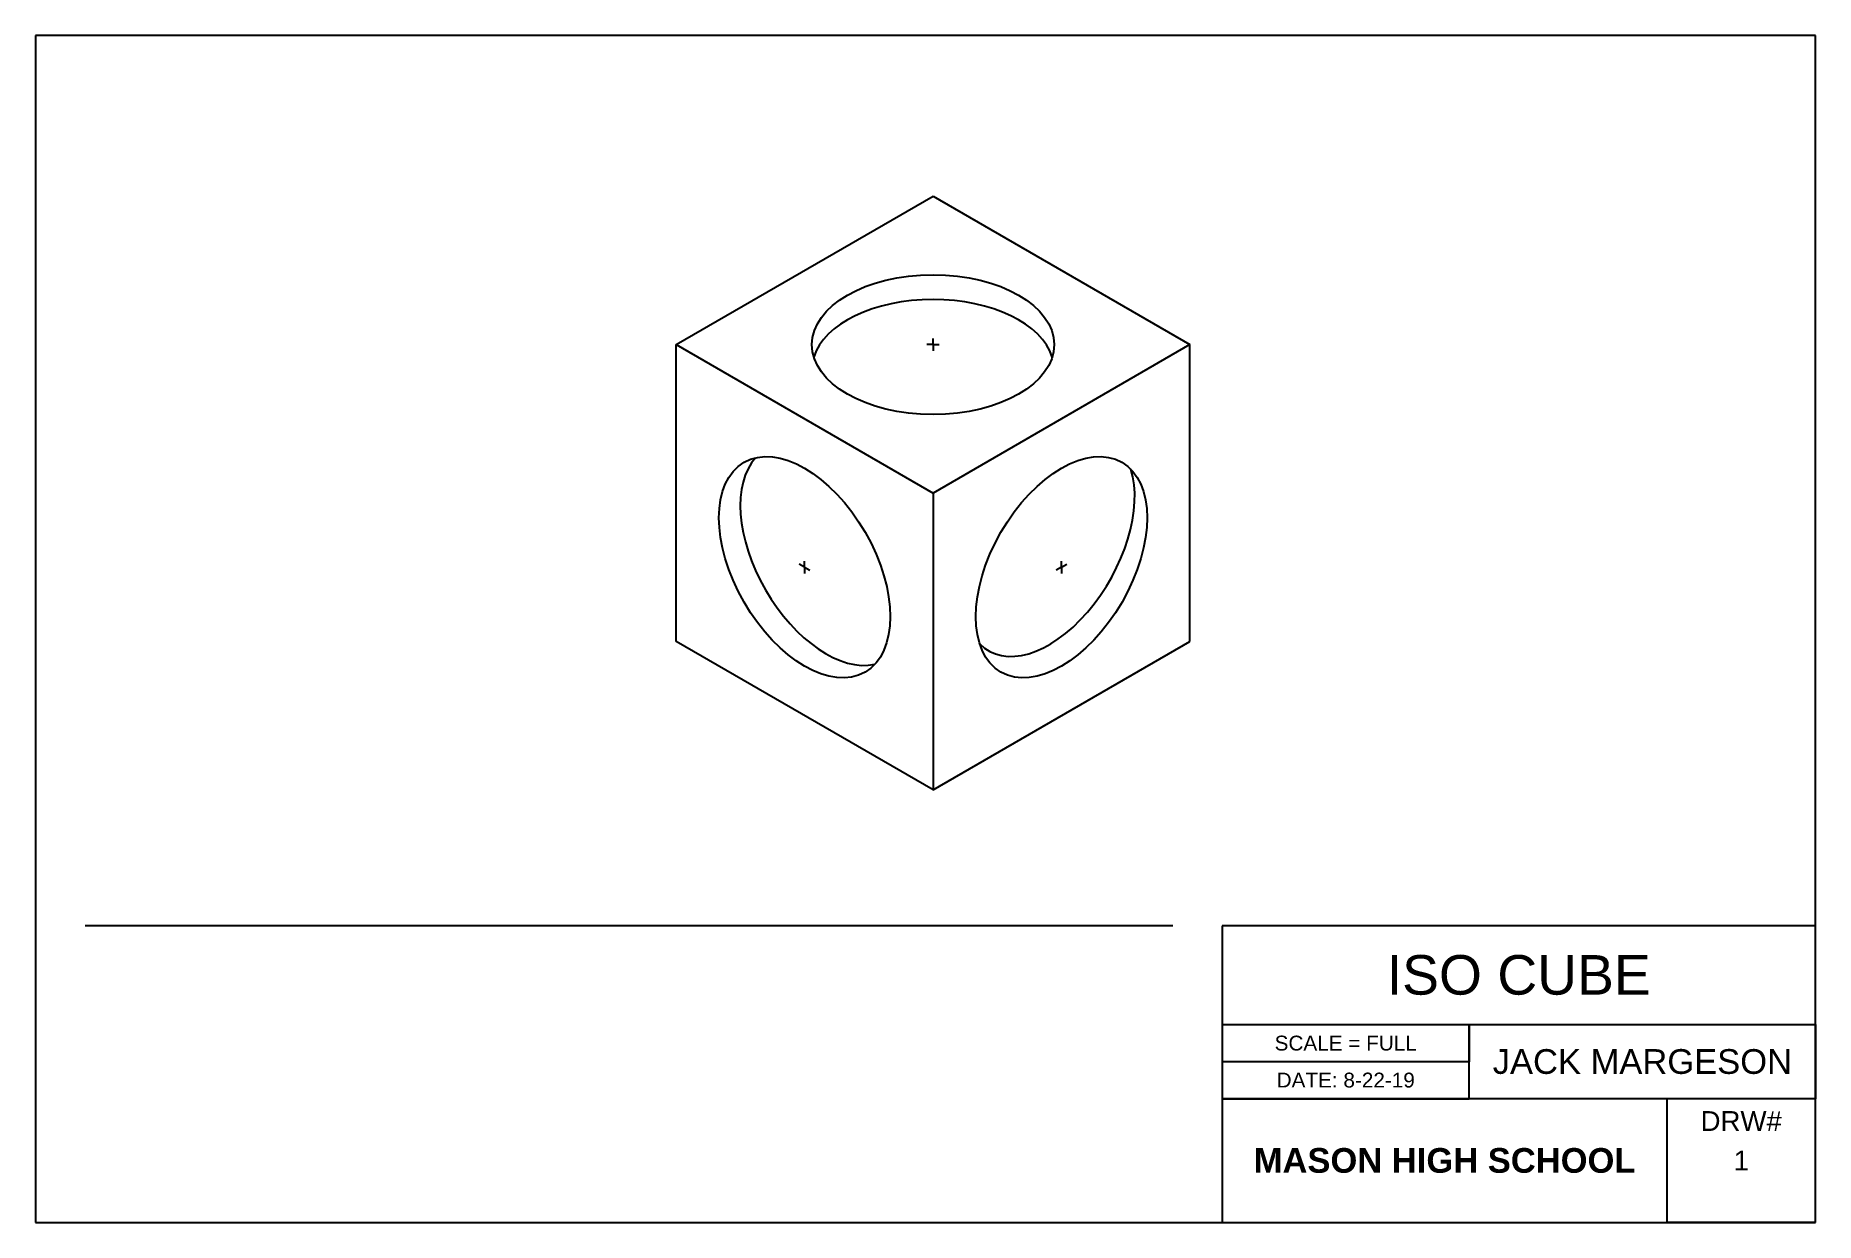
# Model space of a CAD drawing. Header units: inches. Extents: x 0 to 18, y 0 to 12.
import ezdxf

# ---------------------------------------------------------------- set-up
doc = ezdxf.new("R2010")
doc.units = ezdxf.units.IN
doc.header["$MEASUREMENT"] = 0
doc.layers.add('dims', color=3, linetype='Continuous')
doc.styles.get("Standard").update_dxf_attribs({"font": 'arial.ttf'})

msp = doc.modelspace()

# ---------------------------------------------------------------- linework, layer by layer
for p, q in [((18, 12), (0, 12)), ((0, 12), (0, 0)), ((18, 12), (0, 12)), ((0, 12), (0, 0)), ((18, 0), (18, 12)), ((18, 0), (18, 12)), ((6.478, 8.875), (9.076, 10.375)), ((9.076, 10.375), (11.674, 8.875)), ((6.478, 5.875), (6.478, 8.875)), ((6.478, 8.875), (9.076, 7.375)), ((11.674, 8.875), (9.076, 7.375)), ((11.674, 5.875), (11.674, 8.875)), ((9.076, 7.375), (9.076, 4.375)), ((9.076, 4.375), (6.478, 5.875)), ((9.076, 4.375), (11.674, 5.875)), ((11.5, 3), (0.5, 3)), ((18, 3), (12, 3)), ((12, 3), (12, 0)), ((12, 3), (12, 2)), ((18, 0), (18, 3)), ((12, 2), (18, 2)), ((14.5, 1.25), (14.5, 2)), ((14.5, 2), (14.5, 1.625)), ((18, 2), (18, 1.25)), ((14.5, 1.625), (12, 1.625)), ((18, 1.25), (12, 1.25)), ((12, 1.25), (14.5, 1.25)), ((16.5, 0), (16.5, 1.25)), ((0, 0), (18, 0)), ((0, 0), (18, 0)), ((18, 0), (16.5, 0)), ((18, 0), (16.5, 0))]:
    msp.add_line(p, q)
at = {"color": 3}
for p, q in [((9.076, 8.875), (9.013, 8.875)), ((9.076, 8.875), (9.076, 8.937)), ((9.076, 8.875), (9.138, 8.875)), ((9.076, 8.875), (9.076, 8.812)), ((7.777, 6.625), (7.777, 6.687)), ((10.375, 6.625), (10.375, 6.687)), ((7.777, 6.625), (7.723, 6.656)), ((7.777, 6.625), (7.831, 6.594)), ((7.777, 6.625), (7.777, 6.562)), ((10.375, 6.625), (10.321, 6.594)), ((10.375, 6.625), (10.429, 6.656)), ((10.375, 6.625), (10.375, 6.562))]:
    msp.add_line(p, q, dxfattribs=at)
for centre, major_axis in [((9.076, 8.875), (-1.225, 0)), ((7.777, 6.625), (0.612, -1.061)), ((10.375, 6.625), (-0.612, -1.061))]:
    msp.add_ellipse(centre, major_axis=major_axis, ratio=0.57735)
for centre, major_axis, start_param, end_param in [((9.076, 8.625), (-1.225, 0), 3.319303, 6.105475), ((7.993, 6.75), (0.612, -1.061), 3.319303, 6.105475), ((10.25, 6.841), (-0.612, -1.061), 6.123518, 8.940944)]:
    msp.add_ellipse(centre, major_axis=major_axis, ratio=0.57735, start_param=start_param, end_param=end_param)

# ---------------------------------------------------------------- texts
for s, width, insert, char_height, attachment_point in [('ISO CUBE', 6, (15, 2.5), 0.4, 5), ('SCALE = FULL', 2.5, (13.25, 1.812), 0.15, 5), ('DATE: 8-22-19', 2.5, (13.25, 1.438), 0.15, 5), ('DRW#', 1.5, (17.25, 1.125), 0.2, 2), ('{\\fArial|b1|i0|c0|p34;MASON HIGH SCHOOL}', 4.5, (14.25, 0.625), 0.25, 5), ('1', 1.5, (17.25, 0.625), 0.2, 5)]:
    msp.add_mtext_dynamic_manual_height_columns(s, width=width, gutter_width=1, heights=[0], dxfattribs=dict(insert=insert, char_height=char_height, attachment_point=attachment_point))
at = {"layer": 'dims', "color": 3, "insert": (16.25, 1.625), "char_height": 0.25, "attachment_point": 5}
msp.add_mtext_dynamic_manual_height_columns('{\\C0;JACK MARGESON}', width=3.5, gutter_width=1, heights=[0], dxfattribs=at)

doc.saveas('drawing.dxf')
